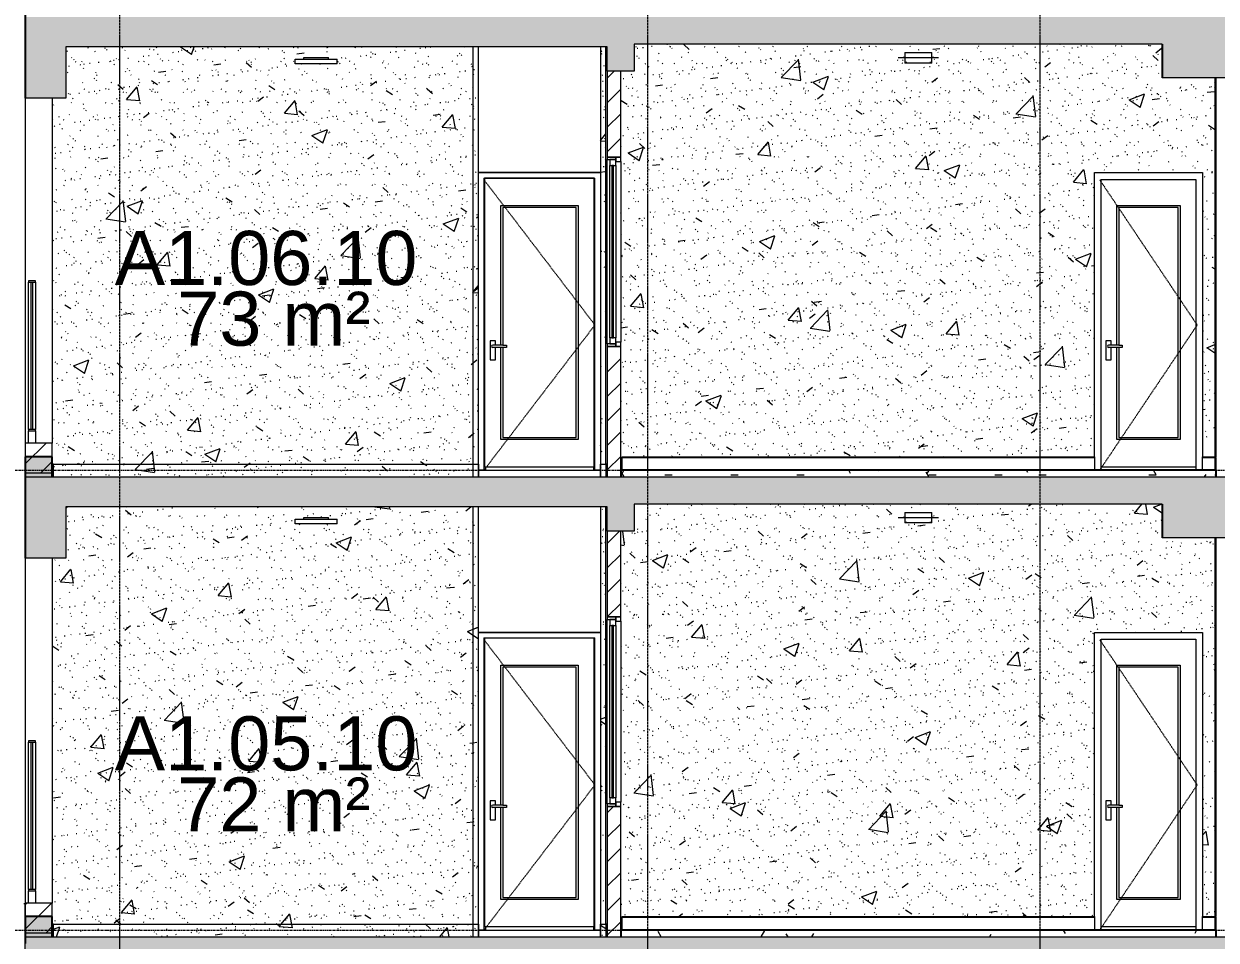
# Model space of a CAD drawing. Header units: millimetres. Extents: x 25061 to 259291, y -8723 to 35400.
# Drawn here: x 227800 to 236610, y 15726 to 22500 of the extents above; entities that cross this region are included whole.
import ezdxf

# ---------------------------------------------------------------- set-up
doc = ezdxf.new("R2010")
doc.units = ezdxf.units.MM
for name, pattern in [('Centre', [31.75, 6.35, -4.7625, 15.875, -4.7625]), ('Dash', [6.35, 3.175, -3.175]), ('Grid Line', [22.225, 12.7, -3.175, 3.175, -3.175])]:
    doc.linetypes.add(name, pattern=pattern)
for name, color, linetype, lineweight in [('0-2', 50, 'Continuous', 5), ('A-AREA-IDEN', 2, 'Continuous', 9), ('A-DETL-GENF-2', 7, 'Continuous', 9), ('A-DETL-GENF-HDLN-1', 7, 'Dash', 9), ('A-DETL-THIN', 151, 'Continuous', 9), ('A-DOOR', 31, 'Continuous', 9), ('A-DOOR-1', 7, 'Continuous', 9), ('A-FLOR-1', 10, 'Continuous', 25), ('A-FLOR-2', 7, 'Continuous', 9), ('A-FLOR-HRAL-1', 253, 'Continuous', 9), ('A-FLOR-LEVL-2', 51, 'Centre', 9), ('A-FLOR-PATT-1', 7, 'Continuous', 9), ('A-FLOR-PATT-4', 67, 'Continuous', 9), ('A-GLAZ', 151, 'Continuous', 9), ('A-GLAZ-3', 7, 'Continuous', 9), ('A-WALL-2', 250, 'Continuous', 18), ('A-WALL-3', 7, 'Continuous', 9), ('A-WALL-PATT-1', 7, 'Continuous', 9), ('A-WALL-PATT-2', 9, 'Continuous', 9), ('E-LITE-EQPM', 33, 'Continuous', 9), ('E-LITE-EQPM-1', 7, 'Continuous', 9), ('I-WALL-1', 250, 'Continuous', 18), ('I-WALL-2', 7, 'Continuous', 9), ('I-WALL-3', 2, 'Continuous', 18), ('S-BEAM-1', 12, 'Continuous', 5), ('S-BEAM-2', 10, 'Continuous', 25), ('S-GRID-1', 1, 'Grid Line', 9)]:
    doc.layers.add(name, color=color, linetype=linetype, lineweight=lineweight)
doc.styles.add('Arial', font='arial.ttf', dxfattribs={"height": 400})
pattern_1 = [(45, (-80880.3, 14125), (-90.50967, 90.50967), [])]
pattern_2 = [(0, (-80880.3, 14125), (650.24, 162.56), [53.645, -434.035, 53.645, -3034.995]), (0, (-80880.3, 14125), (650.24, 162.56), [-541.325, -434.035, 53.645, -921.715, -1625.6]), (0, (-80880.3, 14125), (650.24, 162.56), [-1950.72, 53.645, -434.035, 53.645, -1084.275]), (0, (-80880.3, 14125), (650.24, 162.56), [-2492.045, -271.475, 53.645, -759.155]), (120, (-80636.46, 14206.28), (-465.9011, 481.84436), [53.645, -434.035, 53.645, -3034.995]), (120, (-80636.46, 14206.28), (-465.9011, 481.84436), [-541.325, -434.035, 53.645, -921.715, -1625.6]), (120, (-80636.46, 14206.28), (-465.9011, 481.84436), [-1950.72, 53.645, -434.035, 53.645, -1084.275]), (120, (-80636.46, 14206.28), (-465.9011, 481.84436), [-2492.045, -271.475, 53.645, -759.155]), (240, (-80555.18, 14531.4), (-184.3389, -644.40436), [53.645, -434.035, 53.645, -3034.995]), (240, (-80555.18, 14531.4), (-184.3389, -644.40436), [-541.325, -434.035, 53.645, -921.715, -1625.6]), (240, (-80555.18, 14531.4), (-184.3389, -644.40436), [-1950.72, 53.645, -434.035, 53.645, -1084.275]), (240, (-80555.18, 14531.4), (-184.3389, -644.40436), [-2492.045, -271.475, 53.645, -759.155])]
pattern_3 = [(50, (-80880.3, 14125), (1165.978, -102.01), [121.92, -1341.12]), (355, (-80880.3, 14125), (-225.554, 1222.763), [97.536, -1072.896]), (100.451, (-80783.1, 14116.5), (940.433, 1120.746), [103.616, -1139.776]), (46.184, (-80880.3, 14450.1), (1734.906, -269.074), [182.88, -2011.68]), (96.636, (-80735.7, 14427.7), (1519.38, 1583.54), [155.42, -1709.665]), (351.184, (-80880.3, 14450.1), (1519.39, 1583.52), [146.3, -1609.34]), (21, (-80717.7, 14368.8), (970.332, -654.498), [121.92, -1341.12]), (326, (-80717.7, 14368.8), (395.533, 1178.804), [97.536, -1072.896]), (71.451, (-80636.9, 14314.3), (1365.87, 524.296), [103.616, -1139.776]), (37.5, (-80880.3, 14125), (19.767, 541.1527), [53.645, -1006.246, 53.645, -1035.507, -1076.96]), (37.5, (-80880.3, 14125), (19.767, 541.1527), [-2149.043, 53.645, -1023.315]), (7.5, (-80880.3, 14125), (427.646, 641.156), [53.645, -567.334, 53.645, -981.862, -410.464]), (7.5, (-80880.3, 14125), (427.646, 641.156), [-1656.486, 53.645, -356.82]), (327.5, (-81242.8, 14125), (867.782, -36.665), [53.645, -352.755, 53.645, -1214.323, -1682.496]), (327.5, (-81242.8, 14125), (867.782, -36.665), [-1674.368, 53.645, -1628.85]), (317.5, (-81405.4, 14125), (948.028, 162.731), [53.645, -474.675, 53.645, -788.416, -1194.816]), (317.5, (-81405.4, 14125), (948.028, 162.731), [-1370.38, 53.645, -1141.17])]
pattern_4 = [(37.5, (-80880.3, 14125), (-5.1206, 156.61216), [5.364, -118.181, 5.364, -132.812, -132.08]), (37.5, (-80880.3, 14125), (-5.1206, 156.61216), [-261.722, 5.364, -126.716]), (7.5, (-80880.3, 14125), (143.847, 229.3842), [5.364, -61.285, 5.364, -105.989, -42.672]), (7.5, (-80880.3, 14125), (143.847, 229.3842), [-178.003, 5.364, -37.308]), (327.5, (-80980.28, 14125), (253.1176, 0.4601), [5.364, -35.276, 5.364, -140.94, -191.008]), (327.5, (-80980.28, 14125), (253.1176, 0.4601), [-186.944, 5.364, -185.644]), (317.5, (-80980.28, 14125), (244.3381, 71.3376), [5.364, -14.956, 5.364, -90.546, -109.728]), (317.5, (-80980.28, 14125), (244.3381, 71.3376), [-116.23, 5.364, -104.364])]
pattern_5 = [(45, (-80880.3, 14125), (-84.8528, 84.8528), [])]

# ---------------------------------------------------------------- blocks, each defined once
blk = doc.blocks.new('NCV_TKTC_KET CAU_rvt-2-TKCS_MẶT CẮT 2')
at = {"layer": 'A-FLOR-PATT-1'}
h = blk.add_hatch(color=256, dxfattribs=at)
h.paths.add_polyline_path([(-36152.6, 18930), (-36152.5, 18930), (-36152.6, 18950)])
h.paths.add_polyline_path([(-53452.6, 18930), (-53452.5, 18930), (-53452.6, 19100)])
at = {"layer": 'S-BEAM-1'}
for points in [[(-53452.6, 21950), (-53452.5, 21950.4), (-53452.6, 22205.4)], [(-53452.5, 19100), (-53452.5, 19150), (-53252.6, 19150), (-53252.6, 19300), (-53452.6, 19300), (-53452.6, 19100)], [(-53452.5, 15700), (-53452.5, 15750), (-53252.6, 15750), (-53252.6, 15900), (-53452.6, 15900), (-53452.6, 15700)]]:
    blk.add_hatch(color=256, dxfattribs=at).paths.add_polyline_path(points)
at = {"layer": 'A-FLOR-1'}
for p, q in [((-53452.6, 22500), (-53452.6, 22330)), ((-53452.6, 19100), (-53452.6, 18930))]:
    blk.add_line(p, q, dxfattribs=at)
at = {"layer": 'S-BEAM-2'}
for p, q in [((-53452.6, 22700), (-53452.6, 22500)), ((-53452.6, 22500), (-53452.6, 21950)), ((-45052.6, 22350), (-45052.6, 22100)), ((-53252.6, 19300), (-53452.6, 19300)), ((-53452.6, 19300), (-53452.6, 19100)), ((-53252.6, 19150), (-53252.6, 19300)), ((-53452.6, 19100), (-53452.6, 18550)), ((-45052.6, 18950), (-45052.6, 18700)), ((-53252.6, 15900), (-53452.6, 15900)), ((-53452.6, 15900), (-53452.6, 15700)), ((-53252.6, 15750), (-53252.6, 15900))]:
    blk.add_line(p, q, dxfattribs=at)
blk = doc.blocks.new('DOOR_CW_01 CANH MO-PANEL KINH - DIG_02-800x2200-CỬA NHÔM KÍNH-401063-TKCS_MẶT CẮT 2')
at = {"layer": 'A-DETL-GENF-HDLN-1'}
for p, q in [((-44792.6, 6673.5), (-45512.6, 7747)), ((-45512.6, 5600), (-44792.6, 6673.5))]:
    blk.add_line(p, q, dxfattribs=at)
at = {"layer": 'A-DOOR-1'}
for p, q in [((-45502.6, 5600), (-45502.6, 7750)), ((-45502.6, 7750), (-44802.6, 7750)), ((-44802.6, 7750), (-44802.6, 5600)), ((-45387.6, 6524.5), (-45387.6, 7558)), ((-45387.6, 7558), (-44917.6, 7558)), ((-44932.6, 7543), (-45372.6, 7543)), ((-45372.6, 7543), (-45372.6, 6524.5)), ((-44932.6, 5841), (-44932.6, 7543)), ((-44917.6, 7558), (-44917.6, 5826)), ((-45427.8, 6556), (-45467.3, 6556)), ((-45467.3, 6556), (-45467.3, 6416)), ((-45372.6, 6524.5), (-45447.6, 6524.5)), ((-45427.8, 6524.5), (-45427.8, 6556)), ((-45372.6, 6524.5), (-45346.8, 6524.5)), ((-45346.8, 6524.5), (-45346.8, 6507.5)), ((-45372.6, 6507.5), (-45447.6, 6507.5)), ((-45427.8, 6416), (-45427.8, 6507.5)), ((-45387.6, 5826), (-45387.6, 6507.5)), ((-45372.6, 6507.5), (-45372.6, 5841)), ((-45346.8, 6507.5), (-45372.6, 6507.5)), ((-45467.3, 6416), (-45427.8, 6416)), ((-44917.6, 5826), (-45387.6, 5826)), ((-45372.6, 5841), (-44932.6, 5841)), ((-45552.6, 5700), (-45552.6, 5695)), ((-44752.6, 5695), (-44752.6, 5700)), ((-45502.6, 5626), (-44802.6, 5626))]:
    blk.add_line(p, q, dxfattribs=at)
for start, end in [(90, 180), (180, 270)]:
    blk.add_arc((-45447.6, 6516), 8.5, start, end, dxfattribs=at)
blk = doc.blocks.new('M_Fixed - 900 x 1400-V145-TKCS_MẶT CẮT 2')
at = {"layer": 'A-GLAZ-3'}
for p, q in [((-49152.564287, 7915), (-49152.564287, 7896)), ((-49089.564287, 7915), (-49152.564287, 7915)), ((-49152.564287, 7896), (-49089.564287, 7896)), ((-49152.564287, 6534), (-49152.564287, 7896)), ((-49133.564287, 7896), (-49133.564287, 7852)), ((-49089.564287, 7896), (-49133.564287, 7896)), ((-49133.564287, 7852), (-49089.564287, 7852)), ((-49133.564287, 6578), (-49133.564287, 7852)), ((-49117.564287, 7852), (-49117.564287, 6578)), ((-49105.564287, 7852), (-49117.564287, 7852)), ((-49105.564287, 6578), (-49105.564287, 7852)), ((-49089.564287, 7896), (-49089.564287, 7915)), ((-49089.564287, 7915), (-49089.564287, 7883)), ((-49052.564287, 7915), (-49089.564287, 7915)), ((-49089.564287, 7852), (-49089.564287, 7896)), ((-49089.564287, 7883), (-49052.564287, 7883)), ((-49089.564287, 7852), (-49089.564287, 6578)), ((-49052.564287, 7883), (-49052.564287, 7915)), ((-49052.564287, 7883), (-49052.564287, 6547)), ((-49152.564287, 6534), (-49152.564287, 6515)), ((-49089.564287, 6534), (-49152.564287, 6534)), ((-49133.564287, 6578), (-49133.564287, 6534)), ((-49089.564287, 6578), (-49133.564287, 6578)), ((-49133.564287, 6534), (-49089.564287, 6534)), ((-49117.564287, 6578), (-49105.564287, 6578)), ((-49089.564287, 6534), (-49089.564287, 6578)), ((-49089.564287, 6547), (-49089.564287, 6515)), ((-49052.564287, 6547), (-49089.564287, 6547)), ((-49089.564287, 6515), (-49089.564287, 6534)), ((-49052.564287, 6515), (-49052.564287, 6547)), ((-49152.564287, 6515), (-49089.564287, 6515)), ((-49089.564287, 6515), (-49052.564287, 6515))]:
    blk.add_line(p, q, dxfattribs=at)
blk = doc.blocks.new('Railing - 50 x 10mm-V146-TKCS_MẶT CẮT 2')
at = {"layer": 'A-FLOR-HRAL-1'}
for p, q in [((-53427.635618, 5900), (-53427.635618, 6990)), ((-53377.635618, 6990), (-53377.635618, 5900)), ((-53427.635618, 5800), (-53427.635618, 5890)), ((-53377.635618, 5890), (-53377.635618, 5800))]:
    blk.add_line(p, q, dxfattribs=at)
blk = doc.blocks.new('Railing - 10mm-V147-TKCS_MẶT CẮT 2')
at = {"layer": 'A-FLOR-HRAL-1'}
for p, q in [((-53407.635618, 5900), (-53407.635618, 6990)), ((-53397.635618, 6990), (-53397.635618, 5900))]:
    blk.add_line(p, q, dxfattribs=at)
blk = doc.blocks.new('Railing - Railing-V248-TKCS_MẶT CẮT 2')
at = {"layer": 'A-FLOR-HRAL-1'}
for p, q in [((-53427.635618, 13800), (-53427.635618, 13790)), ((-53377.635618, 13800), (-53427.635618, 13800)), ((-53427.635618, 13790), (-53377.635618, 13790)), ((-53377.635618, 13790), (-53377.635618, 13800)), ((-53377.635618, 12700), (-53427.635618, 12700)), ((-53427.635618, 12700), (-53427.635618, 12690)), ((-53427.635618, 12690), (-53377.635618, 12690)), ((-53377.635618, 12690), (-53377.635618, 12700))]:
    blk.add_line(p, q, dxfattribs=at)
for name in ['Railing - 50 x 10mm-V146-TKCS_MẶT CẮT 2', 'Railing - 10mm-V147-TKCS_MẶT CẮT 2']:
    blk.add_blockref(name, (0, 6800))
blk = doc.blocks.new('LIC_12-ĐÈN LED VUÔNG GẮN NỔI 24W - LIC_12-ĐÈN LED VUÔNG GẮN NỔI 24W - ÁNH SÁNG VÀNG 4500K-516180-TKCS_MẶT CẮT 2')
at = {"layer": 'E-LITE-EQPM-1'}
for p, q in [((-51458.5, 8639), (-51147.5, 8639)), ((-51458.5, 8604), (-51458.5, 8639)), ((-51394, 8650), (-51212, 8650)), ((-51394, 8639), (-51394, 8650)), ((-51212, 8639), (-51212, 8650)), ((-51147.5, 8604), (-51147.5, 8639)), ((-51147.5, 8604), (-51458.5, 8604))]:
    blk.add_line(p, q, dxfattribs=at)
blk = doc.blocks.new('LIC_08-ĐÈN LED TRÒN GẮN NỔI - LIC_08 - ĐÈN LED TRÒN GẮN NỔI_ P_18W_ ÁNH SÁNG TRẮNG 6000K-511864-TKCS_MẶT CẮT 2')
at = {"layer": 'E-LITE-EQPM-1'}
for p, q in [((-47003, 8650), (-46953, 8650)), ((-46955.9, 8650), (-46964.6, 8650)), ((-46964.6, 8650), (-46738, 8650)), ((-46953, 8687), (-46953, 8610)), ((-46953, 8687), (-46853, 8687)), ((-46853, 8687), (-46753, 8687)), ((-46753, 8610), (-46753, 8687)), ((-46753, 8650), (-46703, 8650)), ((-46738, 8650), (-46751.2, 8650)), ((-46853, 8610), (-46953, 8610)), ((-46943, 8618), (-46943, 8615)), ((-46753, 8610), (-46853, 8610)), ((-46763, 8615), (-46763, 8618))]:
    blk.add_line(p, q, dxfattribs=at)
blk = doc.blocks.new('DOOR_CW_01 CANH MO-PANEL KINH - DIG_01-900x2200-CỬA NHÔM KÍNH-901226-TKCS_MẶT CẮT 2')
at = {"layer": 'A-DETL-GENF-HDLN-1'}
for p, q in [((-49242.6, 6673.5), (-50062.6, 7747)), ((-50062.6, 5600), (-49242.6, 6673.5))]:
    blk.add_line(p, q, dxfattribs=at)
at = {"layer": 'A-DOOR-1'}
for p, q in [((-49202.6, 7800), (-50102.6, 7800)), ((-50062.6, 7760), (-50062.6, 5600)), ((-50062.6, 7760), (-49242.6, 7760)), ((-49247.6, 7758), (-50057.6, 7758)), ((-50057.6, 7758), (-50057.6, 5626)), ((-49247.6, 5626), (-49247.6, 7758)), ((-49242.6, 5600), (-49242.6, 7760)), ((-49937.6, 6524.5), (-49937.6, 7558)), ((-49937.6, 7558), (-49367.6, 7558)), ((-49922.6, 7543), (-49922.6, 6524.5)), ((-49382.6, 7543), (-49922.6, 7543)), ((-49382.6, 5841), (-49382.6, 7543)), ((-49367.6, 7558), (-49367.6, 5826)), ((-49977.8, 6556), (-50017.3, 6556)), ((-50017.3, 6556), (-50017.3, 6416)), ((-49922.6, 6524.5), (-49997.6, 6524.5)), ((-49977.8, 6524.5), (-49977.8, 6556)), ((-49922.6, 6524.5), (-49896.8, 6524.5)), ((-49896.8, 6524.5), (-49896.8, 6507.5)), ((-49922.6, 6507.5), (-49997.6, 6507.5)), ((-49977.8, 6416), (-49977.8, 6507.5)), ((-49937.6, 5826), (-49937.6, 6507.5)), ((-49922.6, 6507.5), (-49922.6, 5841)), ((-49896.8, 6507.5), (-49922.6, 6507.5)), ((-50017.3, 6416), (-49977.8, 6416)), ((-49367.6, 5826), (-49937.6, 5826)), ((-49922.6, 5841), (-49382.6, 5841)), ((-50062.6, 5600), (-50102.6, 5600)), ((-50057.6, 5626), (-49247.6, 5626)), ((-50052.6, 5626), (-50052.6, 5600)), ((-49252.6, 5626), (-49252.6, 5600)), ((-49202.6, 5600), (-49242.6, 5600))]:
    blk.add_line(p, q, dxfattribs=at)
for start, end in [(90, 180), (180, 270)]:
    blk.add_arc((-49997.6, 6516), 8.5, start, end, dxfattribs=at)
blk = doc.blocks.new('Railing - Railing-906786-TKCS_MẶT CẮT 2')
at = {"layer": 'A-FLOR-HRAL-1'}
for p, q in [((-49042.564287, 5695), (-49052.564287, 5695)), ((-49052.564287, 5695), (-49052.564287, 5600)), ((-49042.564287, 5600), (-49042.564287, 5695)), ((-44752.564287, 5695), (-44662.564287, 5695)), ((-44752.564287, 5600), (-44752.564287, 5695)), ((-44652.564287, 5695), (-44662.564287, 5695)), ((-44662.564287, 5695), (-44662.564287, 5600)), ((-44652.564287, 5600), (-44652.564287, 5695)), ((-49052.564287, 5600), (-49042.564287, 5600)), ((-44662.564287, 5600), (-44652.564287, 5600))]:
    blk.add_line(p, q, dxfattribs=at)
blk = doc.blocks.new('Railing - Railing-906796-TKCS_MẶT CẮT 2')
at = {"layer": 'A-FLOR-HRAL-1'}
for p, q in [((-49042.564287, 5695), (-45552.564287, 5695)), ((-45552.564287, 5695), (-45552.564287, 5600))]:
    blk.add_line(p, q, dxfattribs=at)
blk = doc.blocks.new('Railing - Railing-906811-TKCS_MẶT CẮT 2')
at = {"layer": 'A-FLOR-HRAL-1'}
for p, q in [((-53242.564287, 5645), (-53252.564287, 5645)), ((-53252.564287, 5645), (-53252.564287, 5550)), ((-53242.564287, 5550), (-53242.564287, 5645)), ((-53242.564287, 5645), (-50142.564287, 5645)), ((-50142.564287, 5550), (-50142.564287, 5645)), ((-50142.564287, 5645), (-50102.564287, 5645)), ((-50102.564287, 5645), (-50102.564287, 5550)), ((-49202.564287, 5645), (-49162.564287, 5645)), ((-49202.564287, 5550), (-49202.564287, 5645)), ((-49152.564287, 5645), (-49162.564287, 5645)), ((-49162.564287, 5645), (-49162.564287, 5550)), ((-49152.564287, 5550), (-49152.564287, 5645))]:
    blk.add_line(p, q, dxfattribs=at)
blk = doc.blocks.new('NCV_TKTC_TANG 6 - 8_rvt-6-TKCS_MẶT CẮT 2')
at = {"layer": 'A-FLOR-PATT-4'}
h = blk.add_hatch(dxfattribs=at)
h.set_pattern_fill('FP_36', color=256, style=0, pattern_type=2)
h.set_pattern_definition(pattern_2)
h.paths.add_polyline_path([(-44652.6, 19150), (-44652.6, 19200), (-49052.6, 19200), (-49052.6, 19150), (-44897.9, 19150)])
at = {"layer": 'A-WALL-PATT-1'}
h = blk.add_hatch(dxfattribs=at)
h.set_pattern_fill('FP_39', color=256, style=0, pattern_type=2)
h.set_pattern_definition(pattern_5)
h.paths.add_polyline_path([(-44652.6, 19300), (-44652.6, 22100), (-44662.6, 22100), (-44662.6, 19300)])
at = {"layer": 'A-WALL-PATT-2'}
h = blk.add_hatch(dxfattribs=at)
h.set_pattern_fill('FP_37', color=256, style=0, pattern_type=2)
h.set_pattern_definition(pattern_3)
h.paths.add_polyline_path([(-53152.5, 19150), (-50142.6, 19150), (-50142.6, 22330), (-53152.5, 22330), (-53152.6, 21950), (-53252.6, 21950), (-53252.6, 19245), (-53242.6, 19245), (-53242.6, 19150)])
h.paths.add_polyline_path([(-51147.5, 22204), (-51458.5, 22204), (-51458.5, 22239), (-51394, 22239), (-51394, 22250), (-51212, 22250), (-51212, 22239), (-51147.5, 22239), (-51147.5, 22205.4)])
h = blk.add_hatch(dxfattribs=at)
h.set_pattern_fill('FP_38', color=256, style=0, pattern_type=2)
h.set_pattern_definition(pattern_4)
h.paths.add_polyline_path([(-53152.5, 19150), (-50142.6, 19150), (-50142.6, 22330), (-53152.5, 22330), (-53152.6, 21950), (-53252.6, 21950), (-53252.6, 19245), (-53242.6, 19245), (-53242.6, 19150)])
h.paths.add_polyline_path([(-51147.5, 22204), (-51458.5, 22204), (-51458.5, 22239), (-51394, 22239), (-51394, 22250), (-51212, 22250), (-51212, 22239), (-51147.5, 22239), (-51147.5, 22205.4)])
h = blk.add_hatch(dxfattribs=at)
h.set_pattern_fill('FP_37', color=256, style=0, pattern_type=2)
h.set_pattern_definition(pattern_3)
h.paths.add_polyline_path([(-50102.6, 19150), (-50102.6, 22330), (-50142.6, 22330), (-50142.6, 19150)])
h = blk.add_hatch(dxfattribs=at)
h.set_pattern_fill('FP_38', color=256, style=0, pattern_type=2)
h.set_pattern_definition(pattern_4)
h.paths.add_polyline_path([(-50102.6, 19150), (-50102.6, 22330), (-50142.6, 22330), (-50142.6, 19150)])
h = blk.add_hatch(dxfattribs=at)
h.set_pattern_fill('FP_37', color=256, style=0, pattern_type=2)
h.set_pattern_definition(pattern_3)
h.paths.add_polyline_path([(-49162.6, 19150), (-49162.6, 22330), (-49202.6, 22330), (-49202.6, 19150)])
h = blk.add_hatch(dxfattribs=at)
h.set_pattern_fill('FP_38', color=256, style=0, pattern_type=2)
h.set_pattern_definition(pattern_4)
h.paths.add_polyline_path([(-49162.6, 19150), (-49162.6, 22330), (-49202.6, 22330), (-49202.6, 19150)])
h = blk.add_hatch(dxfattribs=at)
h.set_pattern_fill('FP_37', color=256, style=0, pattern_type=2)
h.set_pattern_definition(pattern_3)
h.paths.add_polyline_path([(-49042.6, 19300), (-45552.6, 19300), (-45552.6, 21400), (-44752.6, 21400), (-44752.6, 19300), (-44662.6, 19300), (-44662.6, 22100), (-45052.6, 22100), (-45052.6, 22350), (-48952.9, 22350), (-48952.9, 22150), (-49052.6, 22150), (-49052.6, 19300)])
h.paths.add_polyline_path([(-46753, 22210), (-46953, 22210), (-46953, 22287), (-46753, 22287)])
h = blk.add_hatch(dxfattribs=at)
h.set_pattern_fill('FP_38', color=256, style=0, pattern_type=2)
h.set_pattern_definition(pattern_4)
h.paths.add_polyline_path([(-49042.6, 19300), (-45552.6, 19300), (-45552.6, 21400), (-44752.6, 21400), (-44752.6, 19300), (-44662.6, 19300), (-44662.6, 22100), (-45052.6, 22100), (-45052.6, 22350), (-48952.9, 22350), (-48952.9, 22150), (-49052.6, 22150), (-49052.6, 19300)])
h.paths.add_polyline_path([(-46753, 22210), (-46953, 22210), (-46953, 22287), (-46753, 22287)])
h = blk.add_hatch(dxfattribs=at)
h.set_pattern_fill('FP_34', color=256, style=0, pattern_type=2)
h.set_pattern_definition(pattern_1)
h.paths.add_polyline_path([(-49152.6, 19150), (-49052.6, 19150), (-49052.6, 20115), (-49152.6, 20115), (-49152.6, 19737.8)])
h.paths.add_polyline_path([(-49152.6, 21515), (-49052.6, 21515), (-49052.6, 22150), (-49152.6, 22150), (-49152.6, 21588.5)])
h = blk.add_hatch(dxfattribs=at)
h.set_pattern_fill('FP_34', color=256, style=0, pattern_type=2)
h.set_pattern_definition(pattern_1)
h.paths.add_polyline_path([(-53252.6, 19180), (-53252.6, 19400), (-53452.6, 19400), (-53452.6, 19180)])
at = {"layer": 'A-FLOR-1'}
for p, q in [((-44652.6, 19200), (-49052.6, 19200)), ((-49052.6, 19200), (-49052.6, 19150)), ((-44652.6, 19150), (-44652.6, 19200))]:
    blk.add_line(p, q, dxfattribs=at)
at = {"layer": 'A-FLOR-2'}
blk.add_line((-50102.6, 19200), (-49202.6, 19200), dxfattribs=at)
at = {"layer": 'A-WALL-2'}
for p, q in [((-49152.6, 21515), (-49052.6, 21515)), ((-49052.6, 20115), (-49152.6, 20115)), ((-53452.6, 19400), (-53452.6, 19180)), ((-53252.6, 19400), (-53452.6, 19400)), ((-53252.6, 19180), (-53252.6, 19400)), ((-49052.6, 19150), (-49052.6, 19300)), ((-53452.6, 19180), (-53252.6, 19180))]:
    blk.add_line(p, q, dxfattribs=at)
at = {"layer": 'A-WALL-3'}
for p, q in [((-49152.6, 22150), (-49152.6, 21515)), ((-49052.6, 21515), (-49052.6, 22150)), ((-53452.6, 21950.2), (-53452.6, 19400)), ((-50102.6, 21400), (-49202.6, 21400)), ((-49152.6, 20115), (-49152.6, 19150)), ((-49052.6, 19300), (-49052.6, 20115))]:
    blk.add_line(p, q, dxfattribs=at)
at = {"layer": 'I-WALL-1'}
for p, q in [((-44662.6, 22100), (-44662.6, 19300)), ((-44652.6, 19300), (-44652.6, 22100)), ((-44662.6, 19300), (-44652.6, 19300))]:
    blk.add_line(p, q, dxfattribs=at)
at = {"layer": 'I-WALL-2'}
for p, q in [((-50142.6, 19150), (-50142.6, 22330)), ((-50102.6, 19150), (-50102.6, 22330)), ((-49202.6, 22330), (-49202.6, 19150)), ((-49162.6, 19245), (-49162.6, 22330)), ((-53252.6, 21950), (-53252.6, 19400)), ((-45552.6, 19300), (-45552.6, 21400)), ((-45552.6, 21400), (-44752.6, 21400)), ((-44752.6, 21400), (-44752.6, 19300)), ((-49042.6, 19300), (-45552.6, 19300)), ((-44752.6, 19300), (-44662.6, 19300))]:
    blk.add_line(p, q, dxfattribs=at)
at = {"layer": ''}
for name, p in [('Railing - Railing-V248-TKCS_MẶT CẮT 2', (0, 6800)), ('Railing - Railing-906786-TKCS_MẶT CẮT 2', (0, 13600)), ('Railing - Railing-906796-TKCS_MẶT CẮT 2', (0, 13600)), ('Railing - Railing-906811-TKCS_MẶT CẮT 2', (0, 13600))]:
    blk.add_blockref(name, p, dxfattribs=at)
at = {"layer": 'A-DOOR'}
for name in ['DOOR_CW_01 CANH MO-PANEL KINH - DIG_01-900x2200-CỬA NHÔM KÍNH-901226-TKCS_MẶT CẮT 2', 'DOOR_CW_01 CANH MO-PANEL KINH - DIG_02-800x2200-CỬA NHÔM KÍNH-401063-TKCS_MẶT CẮT 2']:
    blk.add_blockref(name, (0, 13600), dxfattribs=at)
at = {"layer": 'A-GLAZ'}
blk.add_blockref('M_Fixed - 900 x 1400-V145-TKCS_MẶT CẮT 2', (0, 13600), dxfattribs=at)
at = {"layer": 'E-LITE-EQPM'}
for name in ['LIC_12-ĐÈN LED VUÔNG GẮN NỔI 24W - LIC_12-ĐÈN LED VUÔNG GẮN NỔI 24W - ÁNH SÁNG VÀNG 4500K-516180-TKCS_MẶT CẮT 2', 'LIC_08-ĐÈN LED TRÒN GẮN NỔI - LIC_08 - ĐÈN LED TRÒN GẮN NỔI_ P_18W_ ÁNH SÁNG TRẮNG 6000K-511864-TKCS_MẶT CẮT 2']:
    blk.add_blockref(name, (0, 13600), dxfattribs=at)
blk = doc.blocks.new('NCV_TKTC_TANG 5_rvt-2-TKCS_MẶT CẮT 2')
at = {"layer": 'A-FLOR-PATT-4'}
h = blk.add_hatch(dxfattribs=at)
h.set_pattern_fill('FP_36', color=256, style=0, pattern_type=2)
h.set_pattern_definition(pattern_2)
h.paths.add_polyline_path([(-47283.5, 15750), (-44652.6, 15750), (-44652.6, 15800), (-49052.6, 15800), (-49052.6, 15750), (-48873.9, 15750)])
at = {"layer": 'A-WALL-PATT-1'}
h = blk.add_hatch(dxfattribs=at)
h.set_pattern_fill('FP_39', color=256, style=0, pattern_type=2)
h.set_pattern_definition(pattern_5)
h.paths.add_polyline_path([(-44652.6, 15900), (-44652.6, 18700), (-44662.6, 18700), (-44662.6, 15900)])
at = {"layer": 'A-WALL-PATT-2'}
h = blk.add_hatch(dxfattribs=at)
h.set_pattern_fill('FP_37', color=256, style=0, pattern_type=2)
h.set_pattern_definition(pattern_3)
h.paths.add_polyline_path([(-49052.6, 15900), (-45552.6, 15900), (-45552.6, 18000), (-44752.6, 18000), (-44752.6, 15900), (-44662.6, 15900), (-44662.6, 18700), (-45052.6, 18700), (-45052.6, 18950), (-48952.9, 18950), (-48952.9, 18750), (-49052.6, 18750), (-49052.6, 16036.4)])
h.paths.add_polyline_path([(-46943, 18810), (-46953, 18810), (-46953, 18887), (-46753, 18887), (-46753, 18810), (-46939.9, 18810)])
h = blk.add_hatch(dxfattribs=at)
h.set_pattern_fill('FP_38', color=256, style=0, pattern_type=2)
h.set_pattern_definition(pattern_4)
h.paths.add_polyline_path([(-49052.6, 15900), (-45552.6, 15900), (-45552.6, 18000), (-44752.6, 18000), (-44752.6, 15900), (-44662.6, 15900), (-44662.6, 18700), (-45052.6, 18700), (-45052.6, 18950), (-48952.9, 18950), (-48952.9, 18750), (-49052.6, 18750), (-49052.6, 16036.4)])
h.paths.add_polyline_path([(-46943, 18810), (-46953, 18810), (-46953, 18887), (-46753, 18887), (-46753, 18810), (-46939.9, 18810)])
h = blk.add_hatch(dxfattribs=at)
h.set_pattern_fill('FP_37', color=256, style=0, pattern_type=2)
h.set_pattern_definition(pattern_3)
h.paths.add_polyline_path([(-52054.8, 15750), (-50142.6, 15750), (-50142.6, 18930), (-53152.5, 18930), (-53152.6, 18550), (-53252.6, 18550), (-53252.6, 15845), (-53242.6, 15845), (-53242.6, 15750), (-52850, 15750)])
h.paths.add_polyline_path([(-51458.5, 18804), (-51458.5, 18839), (-51394, 18839), (-51394, 18850), (-51212, 18850), (-51212, 18839), (-51147.5, 18839), (-51147.5, 18804), (-51449.5, 18804)])
h = blk.add_hatch(dxfattribs=at)
h.set_pattern_fill('FP_38', color=256, style=0, pattern_type=2)
h.set_pattern_definition(pattern_4)
h.paths.add_polyline_path([(-52054.8, 15750), (-50142.6, 15750), (-50142.6, 18930), (-53152.5, 18930), (-53152.6, 18550), (-53252.6, 18550), (-53252.6, 15845), (-53242.6, 15845), (-53242.6, 15750), (-52850, 15750)])
h.paths.add_polyline_path([(-51458.5, 18804), (-51458.5, 18839), (-51394, 18839), (-51394, 18850), (-51212, 18850), (-51212, 18839), (-51147.5, 18839), (-51147.5, 18804), (-51449.5, 18804)])
h = blk.add_hatch(dxfattribs=at)
h.set_pattern_fill('FP_37', color=256, style=0, pattern_type=2)
h.set_pattern_definition(pattern_3)
h.paths.add_polyline_path([(-50102.6, 15750), (-50102.6, 18930), (-50142.6, 18930), (-50142.6, 15750)])
h = blk.add_hatch(dxfattribs=at)
h.set_pattern_fill('FP_38', color=256, style=0, pattern_type=2)
h.set_pattern_definition(pattern_4)
h.paths.add_polyline_path([(-50102.6, 15750), (-50102.6, 18930), (-50142.6, 18930), (-50142.6, 15750)])
h = blk.add_hatch(dxfattribs=at)
h.set_pattern_fill('FP_37', color=256, style=0, pattern_type=2)
h.set_pattern_definition(pattern_3)
h.paths.add_polyline_path([(-49162.6, 15750), (-49162.6, 18930), (-49202.6, 18930), (-49202.6, 15750)])
h = blk.add_hatch(dxfattribs=at)
h.set_pattern_fill('FP_38', color=256, style=0, pattern_type=2)
h.set_pattern_definition(pattern_4)
h.paths.add_polyline_path([(-49162.6, 15750), (-49162.6, 18930), (-49202.6, 18930), (-49202.6, 15750)])
h = blk.add_hatch(dxfattribs=at)
h.set_pattern_fill('FP_34', color=256, style=0, pattern_type=2)
h.set_pattern_definition(pattern_1)
h.paths.add_polyline_path([(-49152.6, 15750), (-49052.6, 15750), (-49052.6, 16715), (-49152.6, 16715), (-49152.6, 16036.4)])
h.paths.add_polyline_path([(-49152.6, 18115), (-49052.6, 18115), (-49052.6, 18750), (-49152.6, 18750), (-49152.6, 18504)])
h = blk.add_hatch(dxfattribs=at)
h.set_pattern_fill('FP_34', color=256, style=0, pattern_type=2)
h.set_pattern_definition(pattern_1)
h.paths.add_polyline_path([(-53252.6, 15780), (-53252.6, 16000), (-53452.6, 16000), (-53452.6, 15780)])
at = {"layer": 'A-FLOR-1'}
for p, q in [((-44652.6, 15800), (-49052.6, 15800)), ((-49052.6, 15800), (-49052.6, 15750)), ((-44652.6, 15750), (-44652.6, 15800))]:
    blk.add_line(p, q, dxfattribs=at)
at = {"layer": 'A-FLOR-2'}
blk.add_line((-50102.6, 15800), (-49202.6, 15800), dxfattribs=at)
at = {"layer": 'A-WALL-2'}
for p, q in [((-49152.6, 18115), (-49052.6, 18115)), ((-49052.6, 16715), (-49152.6, 16715)), ((-53452.6, 16000), (-53452.6, 15780)), ((-53252.6, 16000), (-53452.6, 16000)), ((-53252.6, 15780), (-53252.6, 16000)), ((-49052.6, 15750), (-49052.6, 15900)), ((-53452.6, 15780), (-53252.6, 15780))]:
    blk.add_line(p, q, dxfattribs=at)
at = {"layer": 'A-WALL-3'}
for p, q in [((-49152.6, 18750), (-49152.6, 18115)), ((-49052.6, 18115), (-49052.6, 18750)), ((-53452.6, 18550.2), (-53452.6, 16000)), ((-50102.6, 18000), (-49202.6, 18000)), ((-49152.6, 16715), (-49152.6, 15750)), ((-49052.6, 15900), (-49052.6, 16715))]:
    blk.add_line(p, q, dxfattribs=at)
at = {"layer": 'I-WALL-1'}
for p, q in [((-44662.6, 18700), (-44662.6, 15900)), ((-44652.6, 15900), (-44652.6, 18700)), ((-44662.6, 15900), (-44652.6, 15900))]:
    blk.add_line(p, q, dxfattribs=at)
at = {"layer": 'I-WALL-2'}
for p, q in [((-50142.6, 15750), (-50142.6, 18930)), ((-50102.6, 15750), (-50102.6, 18930)), ((-49202.6, 18930), (-49202.6, 15750)), ((-49162.6, 15845), (-49162.6, 18930)), ((-53252.6, 18550), (-53252.6, 16000)), ((-45552.6, 15900), (-45552.6, 18000)), ((-45552.6, 18000), (-44752.6, 18000)), ((-44752.6, 18000), (-44752.6, 15900)), ((-49042.6, 15900), (-45552.6, 15900)), ((-44752.6, 15900), (-44662.6, 15900))]:
    blk.add_line(p, q, dxfattribs=at)
at = {"layer": ''}
for name, p in [('Railing - Railing-V248-TKCS_MẶT CẮT 2', (0, 3400)), ('Railing - Railing-906786-TKCS_MẶT CẮT 2', (0, 10200)), ('Railing - Railing-906796-TKCS_MẶT CẮT 2', (0, 10200)), ('Railing - Railing-906811-TKCS_MẶT CẮT 2', (0, 10200))]:
    blk.add_blockref(name, p, dxfattribs=at)
at = {"layer": 'A-DOOR'}
for name in ['DOOR_CW_01 CANH MO-PANEL KINH - DIG_01-900x2200-CỬA NHÔM KÍNH-901226-TKCS_MẶT CẮT 2', 'DOOR_CW_01 CANH MO-PANEL KINH - DIG_02-800x2200-CỬA NHÔM KÍNH-401063-TKCS_MẶT CẮT 2']:
    blk.add_blockref(name, (0, 10200), dxfattribs=at)
at = {"layer": 'A-GLAZ'}
blk.add_blockref('M_Fixed - 900 x 1400-V145-TKCS_MẶT CẮT 2', (0, 10200), dxfattribs=at)
at = {"layer": 'E-LITE-EQPM'}
for name in ['LIC_08-ĐÈN LED TRÒN GẮN NỔI - LIC_08 - ĐÈN LED TRÒN GẮN NỔI_ P_18W_ ÁNH SÁNG TRẮNG 6000K-511864-TKCS_MẶT CẮT 2', 'LIC_12-ĐÈN LED VUÔNG GẮN NỔI 24W - LIC_12-ĐÈN LED VUÔNG GẮN NỔI 24W - ÁNH SÁNG VÀNG 4500K-516180-TKCS_MẶT CẮT 2']:
    blk.add_blockref(name, (0, 10200), dxfattribs=at)

msp = doc.modelspace()

# ---------------------------------------------------------------- hatches: boundary and pattern name
at = {"layer": 'A-DETL-GENF-2'}
h = msp.add_hatch(color=256, dxfattribs=at)
h.paths.add_polyline_path([(154310.3, 21950), (154310.3, 22550), (154010.3, 22550), (154010.3, 21950)])
h.paths.add_polyline_path([(247310.3, 21950), (247610.2, 21950), (247610.2, 22550), (247310.3, 22550)])
h.paths.add_polyline_path([(243310.2, 21950), (243310.2, 22330), (244910.2, 22330), (244910.2, 22100), (245110.2, 22100), (245110.2, 22700), (244910.2, 22700), (244910.2, 22550), (227810.3, 22550), (227810.3, 21950), (228110.3, 21950), (228110.3, 22330), (232109.9, 22330), (232109.9, 22150), (232309.9, 22150), (232309.9, 22350), (236210.2, 22350), (236210.2, 22100), (236810.2, 22100), (236810.2, 22350), (239210.2, 22350), (239210.2, 22100), (239410.1, 22100), (239410.1, 22350), (243010.3, 22350), (243010.3, 21950)])
h.paths.add_polyline_path([(173510.3, 21950), (173810.3, 21950), (173810.3, 22700), (173610.3, 22700), (173610.3, 22550), (156710.2, 22550), (156710.2, 22700), (156510.2, 22700), (156510.2, 22100), (156710.2, 22100), (156710.2, 22330), (158310.3, 22330), (158310.3, 21950), (158610.3, 21950), (158610.3, 22350), (162210.3, 22350), (162210.3, 22100), (162410.2, 22100), (162410.2, 22350), (164810.2, 22350), (164810.2, 22100), (165410.3, 22100), (165410.3, 22350), (169310.6, 22350), (169310.6, 22150), (169510.6, 22150), (169510.6, 22330), (173510.3, 22330)])
h = msp.add_hatch(color=256, dxfattribs=at)
h.paths.add_polyline_path([(154310.3, 18550), (154310.3, 19150), (154010.3, 19150), (154010.3, 18550)])
h.paths.add_polyline_path([(243010.3, 18550), (243310.2, 18550), (243310.2, 18930), (244910.2, 18930), (244910.2, 18700), (245110.2, 18700), (245110.2, 19300), (244910.2, 19300), (244910.2, 19150), (227810.3, 19150), (227810.3, 18550), (228110.3, 18550), (228110.3, 18930), (232109.9, 18930), (232109.9, 18750), (232309.9, 18750), (232309.9, 18950), (236210.2, 18950), (236210.2, 18700), (236810.2, 18700), (236810.2, 18950), (239210.2, 18950), (239210.2, 18700), (239410.1, 18700), (239410.1, 18950), (243010.3, 18950)])
h.paths.add_polyline_path([(247310.3, 18550), (247610.2, 18550), (247610.2, 19150), (247310.3, 19150), (247310.3, 19120.9)])
h.paths.add_polyline_path([(158610.3, 18550), (158610.3, 18950), (162210.3, 18950), (162210.3, 18700), (162410.2, 18700), (162410.2, 18950), (164810.2, 18950), (164810.2, 18700), (165410.3, 18700), (165410.3, 18950), (169310.6, 18950), (169310.6, 18750), (169510.6, 18750), (169510.6, 18930), (173510.3, 18930), (173510.3, 18550), (173810.3, 18550), (173810.3, 19300), (173610.3, 19300), (173610.3, 19150), (156710.2, 19150), (156710.2, 19300), (156510.2, 19300), (156510.2, 18700), (156710.2, 18700), (156710.2, 18930), (158310.3, 18930), (158310.3, 18550), (158433.9, 18550)])
h = msp.add_hatch(color=256, dxfattribs=at)
h.paths.add_polyline_path([(154310.3, 15150), (154310.3, 15750), (154010.3, 15750), (154010.3, 15150)])
h.paths.add_polyline_path([(247310.3, 15150), (247610.2, 15150), (247610.2, 15750), (247310.3, 15750)])
h.paths.add_polyline_path([(228110.3, 15150), (228110.3, 15530), (232109.9, 15530), (232109.9, 15350), (232309.9, 15350), (232309.9, 15550), (236210.2, 15550), (236210.2, 15300), (236810.2, 15300), (236810.2, 15550), (239210.2, 15550), (239210.2, 15300), (239410.1, 15300), (239410.1, 15550), (243010.3, 15550), (243010.3, 15150), (243310.2, 15150), (243310.2, 15530), (244910.2, 15530), (244910.2, 15300), (245110.2, 15300), (245110.2, 15900), (244910.2, 15900), (244910.2, 15750), (227810.3, 15750), (227810.3, 15150)])
h.paths.add_polyline_path([(173810.3, 15150), (173810.3, 15900), (173610.3, 15900), (173610.3, 15750), (156710.2, 15750), (156710.2, 15900), (156510.2, 15900), (156510.2, 15300), (156710.2, 15300), (156710.2, 15530), (158310.3, 15530), (158310.3, 15150), (158610.3, 15150), (158610.3, 15550), (162210.3, 15550), (162210.3, 15300), (162410.2, 15300), (162410.2, 15550), (164810.2, 15550), (164810.2, 15300), (165410.3, 15300), (165410.3, 15550), (169310.6, 15550), (169310.6, 15350), (169510.6, 15350), (169510.6, 15530), (173510.3, 15530), (173510.3, 15150), (173543, 15150)])

# ---------------------------------------------------------------- linework, layer by layer
at = {"layer": 'A-DETL-THIN'}
for p, q in [((227810.3, 21950), (227810.3, 22550)), ((232109.9, 22330), (228110.3, 22330)), ((228110.3, 22330), (228110.3, 21950)), ((232109.9, 22150), (232109.9, 22330)), ((236210.2, 22350), (232309.9, 22350)), ((232309.9, 22350), (232309.9, 22150)), ((236210.2, 22100), (236210.2, 22350)), ((232309.9, 22150), (232109.9, 22150)), ((236810.2, 22100), (236210.2, 22100)), ((228110.3, 21950), (227810.3, 21950)), ((227810.3, 19150), (244910.2, 19150)), ((227810.3, 18550), (227810.3, 19150)), ((236210.2, 18950), (232309.9, 18950)), ((232309.9, 18950), (232309.9, 18750)), ((236210.2, 18700), (236210.2, 18950)), ((232109.9, 18930), (228110.3, 18930)), ((228110.3, 18930), (228110.3, 18550)), ((232109.9, 18750), (232109.9, 18930)), ((232309.9, 18750), (232109.9, 18750)), ((236810.2, 18700), (236210.2, 18700)), ((228110.3, 18550), (227810.3, 18550)), ((227810.3, 15750), (244910.2, 15750)), ((227810.3, 15150), (227810.3, 15750))]:
    msp.add_line(p, q, dxfattribs=at)
at = {"layer": 'A-FLOR-LEVL-2'}
for p, q in [((147110.2, 19200), (255566.7, 19200)), ((147110.2, 15800), (255566.7, 15800))]:
    msp.add_line(p, q, dxfattribs=at)
at = {"layer": 'I-WALL-3'}
for p, q in [((227810.1, 15994), (227800.1, 15994)), ((227810.1, 15800), (227810.1, 15994)), ((227800.1, 15800), (227810.1, 15800))]:
    msp.add_line(p, q, dxfattribs=at)
at = {"layer": 'S-GRID-1'}
for p, q in [((228510.2, -3283.1), (228510.2, 30285.9)), ((232410.2, -3283.1), (232410.2, 30285.9)), ((235310.2, -3283.1), (235310.2, 30285.9))]:
    msp.add_line(p, q, dxfattribs=at)

# ---------------------------------------------------------------- block references
at = {"layer": '0-2'}
for name in ['NCV_TKTC_KET CAU_rvt-2-TKCS_MẶT CẮT 2', 'NCV_TKTC_TANG 6 - 8_rvt-6-TKCS_MẶT CẮT 2', 'NCV_TKTC_TANG 5_rvt-2-TKCS_MẶT CẮT 2']:
    msp.add_blockref(name, (281262.8, 0), dxfattribs=at)

# ---------------------------------------------------------------- texts
at = {"layer": 'A-AREA-IDEN', "char_height": 400, "line_spacing_factor": 0.936439, "style": 'Arial'}
for s, insert, width, attachment_point in [('\\pt8,16,24,32,40,48,56,64,72,80,88,96,104,112,120,128,136,144,152,160,168,176,184,192,200,208,216,224,232,240,248,256;A1.06.10', (229590, 20563.5), 2233.6, 8), ('\\pt8,16,24,32,40,48,56,64,72,80,88,96,104,112,120,128,136,144,152,160,168,176,184,192,200,208,216,224,232,240,248,256;73 m²', (229648, 20317.7), 1449.6, 5), ('\\pt8,16,24,32,40,48,56,64,72,80,88,96,104,112,120,128,136,144,152,160,168,176,184,192,200,208,216,224,232,240,248,256;A1.05.10', (229590, 16974.9), 2233.6, 8), ('\\pt8,16,24,32,40,48,56,64,72,80,88,96,104,112,120,128,136,144,152,160,168,176,184,192,200,208,216,224,232,240,248,256;72 m²', (229648, 16729.1), 1449.6, 5)]:
    msp.add_mtext(s, dxfattribs=dict(at, insert=insert, width=width, attachment_point=attachment_point))

doc.saveas('drawing.dxf')
